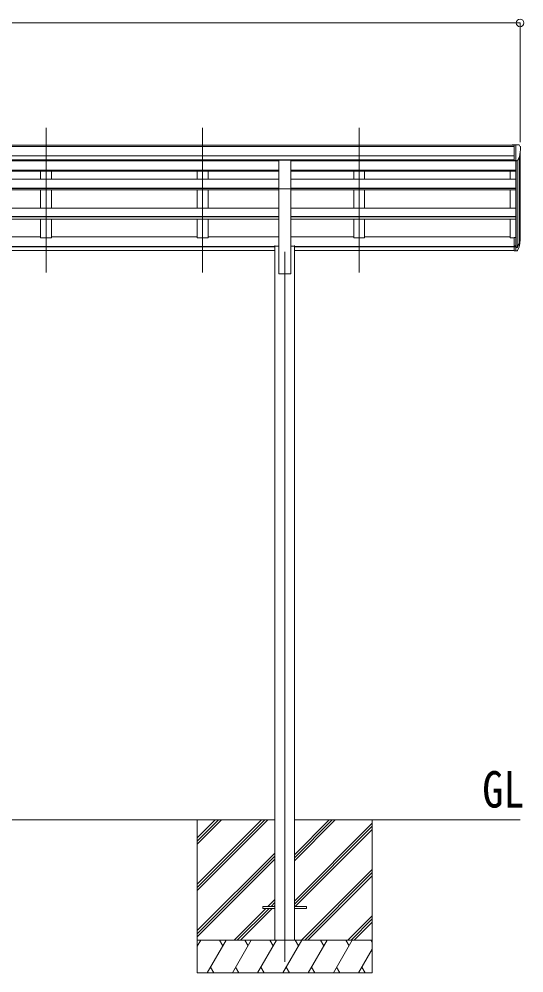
# Model space of a CAD drawing. Units: millimetres at full size; details may follow other scales. Extents: x -9783 to 33612, y -6828 to 13322.
# Drawn here: x 3021 to 5329, y -4047 to 319 of the extents above; entities that cross this region are included whole.
import ezdxf
from ezdxf.enums import TextEntityAlignment as Align

# ---------------------------------------------------------------- set-up
doc = ezdxf.new("R2010")
doc.units = ezdxf.units.MM
doc.header["$LTSCALE"] = 35
doc.header["$PDMODE"] = 32
doc.header["$PDSIZE"] = 35
for name, color, linetype, lineweight in [('0-0_0', 7, 'Continuous', 9), ('0-1_本体', 4, 'Continuous', 9), ('0-2_部品', 7, 'Continuous', 9), ('0-8_PARTS2', 2, 'Continuous', 9), ('0-A_寸法', 6, 'Continuous', 9)]:
    doc.layers.add(name, color=color, linetype=linetype, lineweight=lineweight)
doc.styles.add('ＭＳ ゴシック', font='')
doc.styles.get('ＭＳ ゴシック').set_extended_font_data('MS Gothic')

msp = doc.modelspace()

# ---------------------------------------------------------------- linework, layer by layer
at = {"layer": '0-0_0'}
for p, q in [((1380.86, -3347.29), (4190.46, -3347.29)), ((3835.66, -3347.29), (3835.66, -4047.29)), ((3835.66, -3641.47), (4129.84, -3347.29)), ((3835.66, -3655.61), (4143.98, -3347.29)), ((3835.66, -3669.75), (4158.12, -3347.29)), ((3835.66, -3457.62), (3945.99, -3347.29)), ((3835.66, -3443.48), (3931.85, -3347.29)), ((3835.66, -3429.34), (3917.71, -3347.29)), ((4280.86, -3347.29), (5311.66, -3347.29)), ((4280.86, -3532.92), (4466.49, -3347.29)), ((4280.86, -3518.78), (4452.35, -3347.29)), ((4280.86, -3504.64), (4438.21, -3347.29)), ((4635.66, -3347.29), (4635.66, -4047.29)), ((4280.86, -3716.77), (4635.66, -3361.97)), ((4280.86, -3730.91), (4635.66, -3376.11)), ((4283.12, -3742.79), (4635.66, -3390.26)), ((3835.66, -3853.6), (4190.46, -3498.8)), ((3835.66, -3867.74), (4190.46, -3512.94)), ((3835.66, -3881.89), (4190.46, -3527.09)), ((4312.47, -3897.29), (4635.66, -3574.1)), ((4326.61, -3897.29), (4635.66, -3588.24)), ((4340.75, -3897.29), (4635.66, -3602.39)), ((4158.6, -3742.79), (4190.46, -3710.93)), ((4004.1, -3897.29), (4149.6, -3751.79)), ((4018.24, -3897.29), (4163.74, -3751.79)), ((4032.39, -3897.29), (4177.89, -3751.79)), ((4172.74, -3742.79), (4190.46, -3725.08)), ((4186.89, -3742.79), (4190.46, -3739.22)), ((4524.6, -3897.29), (4635.66, -3786.23)), ((4538.74, -3897.29), (4635.66, -3800.38)), ((4552.89, -3897.29), (4635.66, -3814.52)), ((4635.66, -3897.29), (3835.66, -3897.29)), ((3835.66, -3924.79), (3851.54, -3897.29)), ((3880.41, -4047.29), (3967.01, -3897.29)), ((3952.01, -3923.27), (3937.01, -3897.29)), ((3995.88, -4047.29), (4082.48, -3897.29)), ((4067.48, -3923.27), (4052.48, -3897.29)), ((4111.35, -4047.29), (4197.95, -3897.29)), ((4182.95, -3923.27), (4167.95, -3897.29)), ((4226.82, -4047.29), (4313.42, -3897.29)), ((4298.42, -3923.27), (4283.42, -3897.29)), ((4342.29, -4047.29), (4428.89, -3897.29)), ((4413.89, -3923.27), (4398.89, -3897.29)), ((4457.76, -4047.29), (4544.36, -3897.29)), ((4514.36, -3897.29), (4529.36, -3923.27)), ((4629.83, -3897.29), (4635.66, -3907.39)), ((4573.23, -4047.29), (4635.66, -3939.15)), ((3835.66, -4047.29), (4635.66, -4047.29)), ((3895.4, -4021.31), (3910.4, -4047.29)), ((4010.88, -4021.31), (4025.87, -4047.29)), ((4126.35, -4021.31), (4141.35, -4047.29)), ((4241.82, -4021.31), (4256.82, -4047.29)), ((4357.29, -4021.31), (4372.28, -4047.29)), ((4472.76, -4021.31), (4487.75, -4047.29)), ((4588.23, -4021.31), (4603.22, -4047.29))]:
    msp.add_line(p, q, dxfattribs=at)
at = {"layer": '0-1_本体'}
for p, q in [((286.16, -258.74), (5285.16, -258.74)), ((286.16, -264.09), (5285.16, -264.09)), ((5311.66, -684.47), (5311.66, -295.49)), ((286.16, -307.62), (5285.16, -307.62)), ((286.16, -325.29), (5285.16, -325.29)), ((1363.16, -327.66), (4208.16, -327.66)), ((1363.16, -330.66), (4208.16, -330.66)), ((3118.66, -327.66), (3118.66, -330.66)), ((3168.66, -327.66), (3168.66, -330.66)), ((3834.66, -327.66), (3834.66, -330.66)), ((3884.66, -327.66), (3884.66, -330.66)), ((4263.16, -327.66), (5285.16, -327.66)), ((4263.16, -330.66), (5291.66, -330.66)), ((4550.66, -327.66), (4550.66, -330.66)), ((4600.66, -327.66), (4600.66, -330.66)), ((5266.66, -330.66), (5266.66, -327.66)), ((5291.66, -330.12), (5291.66, -680.61)), ((5297.66, -329.65), (5297.66, -725.05)), ((5307.38, -314.29), (5307.38, -707.05)), ((4208.16, -372.82), (1363.16, -372.82)), ((4208.16, -374.21), (1363.16, -374.21)), ((4208.16, -377.99), (1363.16, -377.99)), ((3118.66, -377.99), (3118.66, -414.06)), ((3168.66, -377.99), (3168.66, -414.06)), ((3834.66, -377.99), (3834.66, -414.06)), ((3884.66, -377.99), (3884.66, -414.06)), ((5291.66, -372.82), (4263.16, -372.82)), ((5291.66, -374.21), (4263.16, -374.21)), ((5291.66, -377.99), (4263.16, -377.99)), ((4550.66, -377.99), (4550.66, -414.06)), ((4600.66, -377.99), (4600.66, -414.06)), ((5266.66, -414.06), (5266.66, -377.99)), ((4208.16, -414.06), (1363.16, -414.06)), ((5291.66, -414.06), (4263.16, -414.06)), ((4208.16, -454.8), (1363.16, -454.8)), ((4208.16, -456.28), (1363.16, -456.28)), ((4208.16, -463.07), (1363.16, -463.07)), ((3118.66, -463.07), (3118.66, -546.43)), ((3168.66, -463.07), (3168.66, -546.43)), ((3834.66, -463.07), (3834.66, -546.43)), ((3884.66, -463.07), (3884.66, -546.43)), ((4208.16, -847.31), (4208.16, -459.08)), ((5291.66, -454.8), (4263.16, -454.8)), ((5291.66, -456.28), (4263.16, -456.28)), ((4263.16, -847.31), (4263.16, -459.08)), ((5291.66, -463.07), (4263.16, -463.07)), ((4550.66, -463.07), (4550.66, -546.43)), ((4600.66, -463.07), (4600.66, -546.43)), ((5266.66, -546.43), (5266.66, -463.07)), ((1363.16, -546.43), (4208.16, -546.43)), ((4263.16, -546.43), (5291.66, -546.43)), ((4208.16, -585.64), (1363.16, -585.64)), ((4208.16, -587.11), (1363.16, -587.11)), ((4208.16, -596.77), (1363.16, -596.77)), ((3118.66, -596.6), (3118.66, -682.84)), ((3168.66, -596.6), (3168.66, -682.84)), ((3834.66, -596.6), (3834.66, -682.84)), ((3884.66, -596.6), (3884.66, -682.84)), ((5291.66, -585.64), (4263.16, -585.64)), ((5291.66, -587.11), (4263.16, -587.11)), ((5291.66, -596.77), (4263.16, -596.77)), ((4550.66, -596.6), (4550.66, -682.84)), ((4600.66, -596.6), (4600.66, -682.84)), ((5266.66, -682.84), (5266.66, -596.77)), ((2452.66, -678.02), (3118.66, -678.02)), ((3168.66, -682.82), (3118.66, -682.82)), ((3168.66, -678.02), (3834.66, -678.02)), ((3884.66, -682.82), (3834.66, -682.82)), ((3884.66, -678.02), (4208.16, -678.02)), ((4263.16, -678.02), (4550.66, -678.02)), ((4600.66, -682.82), (4550.66, -682.82)), ((4600.66, -678.02), (5266.66, -678.02)), ((5266.66, -682.82), (5285.16, -682.82)), ((1380.86, -722.33), (4190.46, -722.33)), ((1380.86, -723.71), (4190.46, -723.71)), ((1380.86, -740.89), (4190.46, -740.89)), ((4190.46, -720.93), (4208.16, -720.93)), ((4190.66, -717.29), (4190.66, -3897.29)), ((4263.16, -720.93), (4280.86, -720.93)), ((4280.66, -717.29), (4280.66, -3897.29)), ((4280.86, -722.33), (5285.16, -722.33)), ((4280.86, -723.71), (5285.16, -723.71)), ((4280.86, -740.89), (5285.16, -740.89)), ((4208.16, -847.31), (4263.16, -847.31))]:
    msp.add_line(p, q, dxfattribs=at)
at = {"layer": '0-2_部品'}
for p, q in [((5285.36, -257.14), (5275.36, -257.23)), ((5275.36, -258.74), (5275.36, -257.23)), ((5285.36, -329.12), (5285.36, -257.14)), ((5303.86, -257.14), (5285.36, -257.14)), ((5291.86, -330.12), (5291.86, -257.14)), ((5303.86, -257.14), (5306.19, -257.28)), ((5306.95, -257.71), (5311.02, -263.51)), ((5313.86, -266.51), (5313.86, -267.14)), ((4208.36, -327.38), (4263.36, -327.38)), ((4208.36, -459.08), (4208.36, -327.38)), ((4263.36, -459.08), (4263.36, -327.38)), ((5285.36, -329.12), (5291.86, -329.12)), ((5291.86, -330.12), (5297.07, -329.8)), ((5299.48, -328.31), (5308.76, -312.24)), ((4208.36, -459.08), (4263.36, -459.08)), ((5285.36, -680.61), (5285.36, -741.68)), ((5285.36, -680.61), (5291.86, -680.61)), ((5291.86, -680.61), (5291.86, -742.5)), ((5285.36, -718.93), (5291.86, -718.93)), ((5285.36, -724.33), (5291.86, -724.33)), ((5285.36, -741.68), (5291.86, -741.68)), ((5291.86, -725.33), (5296.99, -725.33)), ((5291.86, -727.33), (5296.71, -727.33)), ((5298.29, -724.58), (5308.05, -706.16)), ((5309.47, -706.66), (5299.3, -725.83)), ((5306.88, -723.51), (5299.3, -741)), ((5291.86, -742.5), (5296.71, -742.5))]:
    msp.add_line(p, q, dxfattribs=at)
at = {"layer": '0-2_部品', "color": 4}
for p, q in [((4135.86, -3742.79), (4135.86, -3751.79)), ((4190.66, -3742.79), (4135.86, -3742.79)), ((4190.66, -3751.79), (4135.86, -3751.79)), ((4335.46, -3742.79), (4280.66, -3742.79))]:
    msp.add_line(p, q, dxfattribs=at)
msp.add_lwpolyline([(4335.46, -3742.79), (4335.46, -3751.79), (4280.66, -3751.79)], dxfattribs=at)
at = {"layer": '0-2_部品'}
for centre, radius, start, end in [((5306.13, -258.28), 1, 35, 86.5), ((5111.86, -267.14), 202, 347.09739, 0), ((5310.86, -266.51), 3, 0, 87), ((5296.89, -326.81), 3, 273.5, 330), ((5178.64, -687.43), 133.22, 344.28698, 356.72013), ((5223.91, -680.21), 88.05, 342.78929, 2.77608), ((5223.2, -684.49), 89.07, 345.58812, 5.50424), ((5296.71, -724.33), 3, 270, 330), ((5296.71, -739.5), 3, 270, 330), ((5296.99, -723.83), 1.5, 270, 330)]:
    msp.add_arc(centre, radius, start, end, dxfattribs=at)
at = {"layer": '0-8_PARTS2'}
for p, q in [((3143.66, -841.09), (3143.66, -178.56)), ((3859.66, -841.09), (3859.66, -178.56)), ((4575.66, -841.09), (4575.66, -178.56)), ((4235.66, -747.29), (4235.66, -3997.29))]:
    msp.add_line(p, q, dxfattribs=at)
at = {"layer": '0-A_寸法'}
for p, q in [((259.66, 301.07), (5311.66, 301.07)), ((5311.66, 301.07), (5311.66, -244.56))]:
    msp.add_line(p, q, dxfattribs=at)
msp.add_point((5311.66, 301.07), dxfattribs=at)

# ---------------------------------------------------------------- texts
at = {"layer": '0-0_0', "style": 'ＭＳ ゴシック', "width": 0.85}
msp.add_text('GL', height=166.8, dxfattribs=at).set_placement((5138.87, -3340.35), align=Align.BOTTOM_LEFT)

doc.saveas('drawing.dxf')
